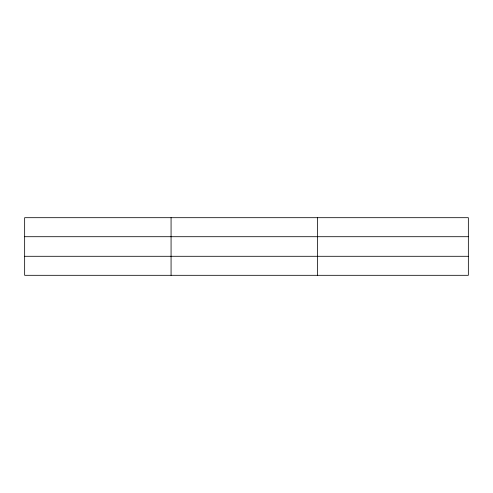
<?xml version="1.0" encoding="UTF-8"?>
<svg xmlns="http://www.w3.org/2000/svg" width="493" height="493" viewBox="0 0 493 493"><rect width="100%" height="100%" fill="white"/><g stroke="black" fill="none" stroke-linecap="round" stroke-linejoin="round"><path stroke-width="0.74" d="M171.071 217.69L171.071 275.31M317.492 217.69L317.492 275.31M468.35 256.292L468.35 275.31L24.65 275.31L24.65 217.69L468.35 217.69L468.35 256.292L24.65 256.292M24.65 236.708L468.35 236.708"/></g></svg>
